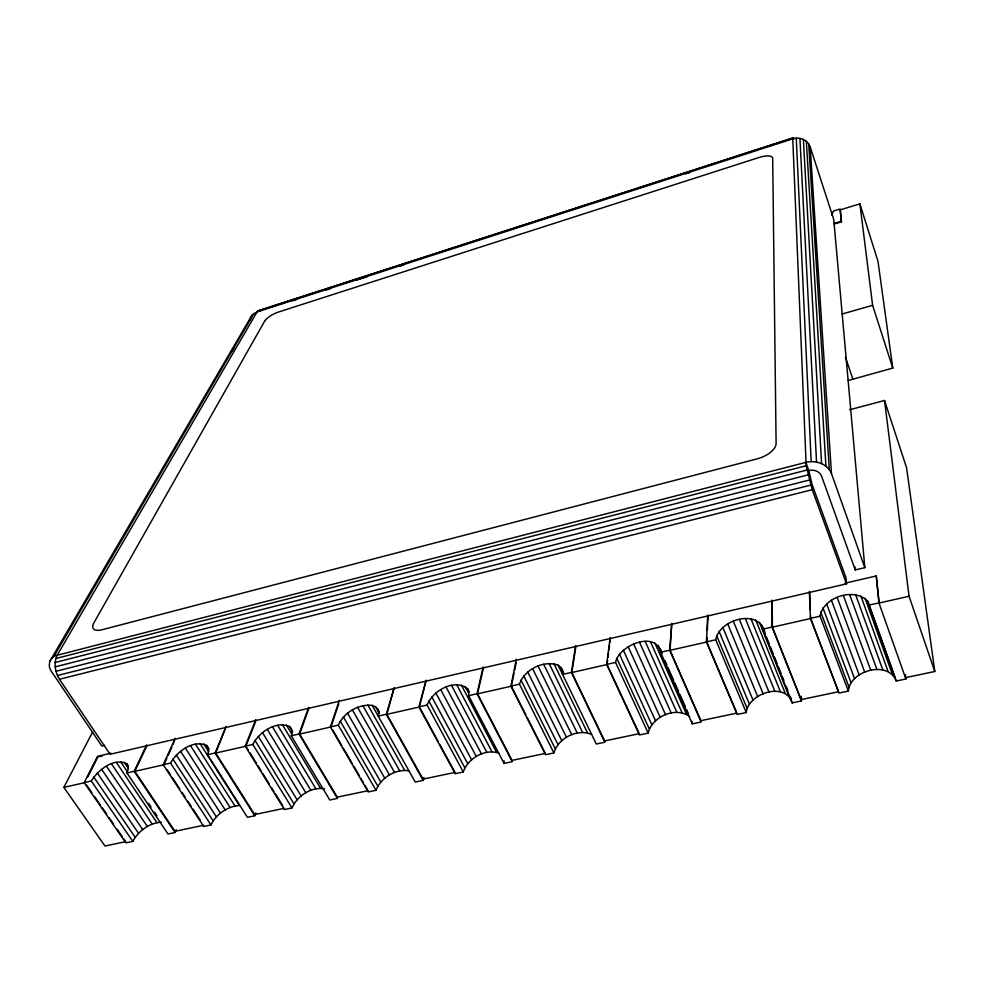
<?xml version="1.0" encoding="UTF-8"?>
<svg xmlns="http://www.w3.org/2000/svg" width="984" height="984" viewBox="0 0 984 984"><rect width="100%" height="100%" fill="white"/><g stroke="black" fill="none" stroke-linecap="round" stroke-linejoin="round"><path stroke-width="1.48" d="M483.144 667.004L477.019 693.769L512.283 761.678L504.042 763.412L504.103 760.829M801.308 696.426L801.443 700.94L792.157 702.896C785.687 681.285 748.357 693.019 746.253 712.539L737.164 714.446L706.438 641.888L707.717 614.988M706.979 637.62L706.77 641.999L670.043 650.313L700.916 720.682L736.893 713.117M707.324 630.314L707.951 617.165M504.042 763.412L468.63 695.663L468.839 691.912L467.609 688.751C454.153 678.185 432.64 690.817 427.093 705.061L463.267 771.973L455.198 773.67L418.877 706.918L426.158 680.202L419.418 706.979L386.86 714.347L422.997 779.131L454.989 772.403L439.75 744.371M610.129 637.595L606.673 664.446L639.452 734.962L648.173 733.129L615.578 662.429C618.419 645.627 655.811 629.969 660.584 652.257L692.269 723.867L701.186 721.998L669.686 650.19L671.777 623.315L670.043 650.313M792.735 137.981L806.179 465.764L812.243 489.7L846.474 583.856L110.048 754.261L59.471 679.255C55.116 672.232 53.431 662.859 57.195 655.233L257.599 311.005L792.735 137.981L793.694 138.904M809.365 591.446L810.422 618.37L838.921 693.068L848.38 691.088C850.041 670.375 888.306 659.969 896.215 681.039L905.895 678.997L905.366 674.483M575.923 646.279L571.839 672.515L604.631 740.94L639.194 733.67L607.091 664.544L607.645 660.166M608.026 657.25L608.579 652.872M608.948 649.957L609.514 645.59M609.883 642.663L610.449 638.296M805.859 462.382L808.799 470.512C813.645 469.294 819.635 471.201 821.579 476.096L855.219 569.908L864.838 567.67L831.468 473.587C827.581 463.747 815.551 459.922 805.859 462.382L57.195 655.233C49.63 656.586 46.949 665.984 51.611 671.703L101.807 746.032L104.599 745.38M848.38 691.088L820.09 616.181C823.362 596.907 854.333 586.993 867.826 601.347L894.96 677.115M516.342 659.305L510.905 686.106L545.53 754.691L553.918 752.932L519.454 684.175C524.509 669.477 543.328 659.969 558.088 665.159L596.304 744.027L604.877 742.231L571.409 672.429L575.591 645.59M308.595 707.422L299.05 734.027L337.426 798.405L329.775 800.004L291.276 735.786L292.039 732.034L291.424 728.873L289.505 726.487C275.508 720.731 259.198 732.108 252.839 744.47L245.225 746.192L284.474 809.524L291.965 807.95C297.328 795.896 311.178 786.622 324.572 788.774M511.668 684.729L514.029 673.093M514.62 670.178L516.096 662.909M250.059 320.329L251.941 315.249L256.566 312.113L792.649 138.867C799.439 136.591 807.852 139.888 810.189 146.923L833.743 219.432L864.838 567.67M527.301 717.742L545.308 753.412L512.061 760.398L477.511 693.843L483.488 667.669M746.253 712.539L715.712 639.784C719.501 618.727 760.607 607.546 765.208 633.905M408.938 770.829C395.42 768.713 380.943 777.692 376.011 790.3L368.237 791.936L330.39 726.93L338.299 725.146C343.92 712.613 358.434 703.831 372.198 705.417L415.26 782.059L423.194 780.386L423.944 777.421M648.173 733.129C651.9 716.586 675.836 706.081 689.747 716.672M255.84 812.895L254.782 815.761L247.415 817.31L207.575 754.716L208.571 750.976L208.239 747.815L206.603 745.417C192.901 739.525 177.206 751.407 170.552 763.08L163.221 764.74L203.737 826.486L210.957 824.961C216.16 814.199 227.476 806.302 239.456 805.515L199.973 743.498M423.194 780.386L386.306 714.286L393.797 688.997M386.86 714.347L394.215 687.595M553.918 752.932C558.149 738.098 577.153 728.443 591.507 734.359M176.271 829.709L175.09 832.501L167.993 833.989L126.936 772.944L128.166 769.23L128.08 766.069L126.715 763.658C113.308 757.643 98.154 770.005 91.254 781.025L84.181 782.624L125.854 842.845L132.828 841.381C138.375 830.976 149.334 822.981 161.241 822.181M330.39 726.93L339.357 700.301M331.46 725.54L338.754 703.843M368.065 790.693L337.254 797.175L299.653 734.064L308.976 708.062M463.267 771.973C467.904 758.295 485.014 748.32 498.974 753.227M245.225 746.192L255.754 719.661M248.263 750.103L245.865 746.229L255.606 721.653M207.575 754.716L215.053 753.018L226.123 726.524L215.705 753.055L254.622 814.555L284.315 808.307M163.221 764.74L175.189 738.32L173.123 744.371M164.512 763.399L166.972 757.963M168.202 755.245L171.892 747.09M203.602 825.281L174.968 831.308L134.833 771.333L147.01 745.552M126.936 772.944L134.144 771.321L146.616 744.937M87.638 777.212L97.896 756.917L102.361 755.884M84.181 782.624L97.49 756.315L110.885 753.215M123.996 839.143L125.731 841.652L104.98 846.019L63.849 787.385L92.73 731.764M53.8 656.623L253.97 313.367M232.285 350.796L233.835 348.151M49.667 661.592L251.941 315.249M831.677 215.041L833.559 211.007L840.065 209.014L841.455 221.855L834.284 224.032M848.146 380.525L892.771 368.077L877.974 261.277L859.893 203.86L840.274 209.863L841.455 221.855M257.599 311.005L793.092 137.994M292.617 300.797L297.008 299.382M326.221 289.948L330.599 288.533M356.897 280.034L367.13 276.725M399.258 266.344L403.649 264.93M685.59 173.836L689.969 172.421M834.1 223.442L841.271 221.265M842.095 314.019L872.611 305.311L859.893 203.86M849.524 409.787L884.53 400.488L906.584 467.794L934.8 671.494L905.563 677.644M55.83 658.53L806.179 465.764M55.153 662.49L806.88 470.044M55.202 666.844L807.913 474.928M55.977 671.297L809.217 480.069M57.441 675.528L810.693 485.112M59.471 679.255L812.243 489.7M845.047 583.18L876.277 575.947L879.143 603.02L909.056 596.267L934.8 671.494M291.276 735.786L299.05 734.027M386.306 714.286L378.237 716.118L378.729 712.367L377.819 709.193L375.593 706.832L372.198 705.417M418.877 706.918L427.093 705.061M468.63 695.663L477.019 693.769M510.905 686.106L519.454 684.175M571.409 672.429L562.663 674.397L562.565 670.633L561.003 667.484L558.088 665.159M606.673 664.446L615.578 662.429M660.584 652.257L669.686 650.19M706.438 641.888L715.712 639.784M761.813 625.418L762.612 629.182L772.096 627.029L771.923 600.117M810.422 618.37L820.09 616.181M867.826 601.347L869.032 605.111L878.933 602.872L876.277 575.947M63.849 787.385L84.907 782.624M134.833 771.333L163.898 764.765M215.705 753.055L245.865 746.229M299.653 734.064L330.968 726.979M477.511 693.843L511.373 686.192L525.923 714.999M571.839 672.515L607.091 664.544M810.681 618.505L838.614 691.727L801.136 699.599L772.391 627.165L810.681 618.505L810.57 615.578M258.94 310.698L260.489 311.19M86.641 785.134L91.856 792.673M94.464 796.437L100.54 805.232M102.275 807.741L106.629 814.026M109.224 817.79L113.578 824.075M117.047 829.094L122.262 836.634M91.254 781.025L132.828 841.381M93.775 777.04L135.189 837.322M97.33 773.067L138.56 833.325M101.647 769.377L142.705 829.623M106.456 766.216L147.366 826.486M111.426 763.781L152.225 824.1M116.247 762.243L156.948 822.636M126.715 763.658L128.412 766.192M124.156 762.169L128.387 768.479M120.577 761.69L127.354 771.764M148.535 803.276L151.081 807.052M154.463 812.095L157.01 815.871M134.144 771.321L175.09 832.501M167.206 769.808L170.515 774.851M172.163 777.372L179.617 788.725M182.089 792.501L185.398 797.544M187.882 801.333L191.191 806.376M192.839 808.897L200.293 820.238M172.901 759.082L213.147 820.89M170.552 763.08L210.957 824.961M176.333 755.072L216.406 816.843M180.601 751.358L220.502 813.116M185.422 748.148L225.176 809.93M190.49 745.675L230.108 807.507M195.447 744.089L234.979 805.994M206.603 745.417L209.075 749.304M203.786 743.953L208.719 751.714M215.053 753.018L254.782 815.761M249.875 752.699L256.283 763.043M257.882 765.626L261.08 770.804M262.691 773.387L269.099 783.731M271.498 787.618L273.909 791.493M275.508 794.076L282.715 805.711M252.839 744.47L291.965 807.95M255.004 740.448L293.97 803.842M258.312 736.413L297.106 799.771M262.519 732.649L301.153 795.995M267.353 729.402L305.827 792.772M272.494 726.881L310.846 790.3M277.611 725.257L315.852 788.75M282.346 724.618L320.538 788.233M289.505 726.487L292.617 731.702M286.405 725.048L291.854 734.15M332.518 729.636L341.792 745.564M343.33 748.221L352.604 764.15M354.154 766.807L359.566 776.093M361.103 778.75L363.428 782.723M364.966 785.38L367.29 789.365M338.299 725.146L376.011 790.3M343.416 717.029L380.82 782.059M340.255 721.1L377.819 786.167M347.561 713.228L384.793 778.233M352.407 709.944L389.479 774.961M357.635 707.373L394.584 772.452M362.911 705.7L399.738 770.866M367.868 705.024L404.633 770.312M377.819 709.193L379.32 711.875M375.593 706.832L379.344 713.523M420.143 708.32L438.286 741.702M428.839 700.989L464.854 767.815M431.853 696.893L467.707 763.67M435.912 693.056L471.607 759.808M440.771 689.722L476.305 756.499M446.096 687.103L481.483 753.941M451.533 685.381L486.809 752.305M456.724 684.667L491.926 751.714M461.336 685.012L496.502 752.194M467.609 688.751L469.024 691.457M465.051 686.401L468.568 693.142M520.954 680.079L555.284 748.75M523.796 675.959L557.965 744.568M527.781 672.084L561.778 740.669M532.639 668.702L566.489 737.311M538.051 666.033L571.753 734.704M543.672 664.261L577.251 733.031M549.109 663.499L582.602 732.391M554.029 663.806L587.473 732.846M561.003 667.484L563.623 672.933M616.808 658.321L649.28 728.923M619.465 654.176L651.789 724.704M623.364 650.264L655.516 720.768M628.222 646.832L660.215 717.361M633.733 644.114L665.578 714.716M639.538 642.294L671.248 712.994M645.246 641.482L676.857 712.305M654.901 643.056L686.426 714.212M650.486 641.74L682.035 712.724M660.141 648.493L661.998 652.699M658.21 645.356L661.912 653.745M665.012 660.744L666.857 664.938M668.099 667.73L673.659 680.313M674.901 683.117L678.616 691.506M679.846 694.298L685.418 706.893M686.648 709.685L688.505 713.88M707.361 643.401L736.303 711.727M719.107 631.482L749.39 704.052M716.659 635.664L747.077 708.296M722.896 627.534L753.018 700.079M727.754 624.053L757.717 696.623M733.363 621.285L763.178 693.917M739.365 619.403L769.033 692.146M745.355 618.542L774.912 691.42M750.952 618.751L780.423 691.789M755.761 620.031L785.195 693.24M766.351 636.734L769.181 643.807M770.312 646.636L773.141 653.708M774.273 656.537L777.114 663.61M778.246 666.439L781.075 673.511M782.206 676.34L783.916 680.584M786.179 686.254L787.876 690.497M790.14 696.155L791.271 698.984M762.612 629.182L792.157 702.896M759.476 622.294L788.897 695.688M772.096 627.029L801.443 700.94M820.73 612.048L848.909 686.832M822.956 607.841L851.012 682.552M826.621 603.844L854.518 678.529M831.48 600.326L859.204 675.024M837.199 597.497L864.764 672.269M843.411 595.566L870.828 670.436M849.696 594.631L876.99 669.661M855.662 594.791L882.857 669.993M860.902 596.021L888.035 671.408M869.032 605.111L896.215 681.039M865.059 598.247L892.168 673.843M878.933 602.872L905.895 678.997M845.502 357.315L852.784 378.951M872.611 305.311L892.771 368.077M691.912 721.272L692.269 723.867M884.53 400.488L909.056 596.267M808.799 470.512L811.984 484.128L846.043 577.977L846.474 583.856M854.973 566.858L855.219 569.908M810.189 146.923L831.468 473.587M808.688 143.861L829.303 469.553M806.363 141.302L825.92 466.133M803.375 139.433L821.566 463.575M799.931 138.35L816.536 462.025M796.277 138.166L811.173 461.631M809.648 592.183L810.336 609.736M801.05 696.549L801.136 699.599M772.206 600.855L772.391 627.165M264.585 321.251L93.91 622.823A17.564 7.282 -31.9 0 0 102.213 629.698L757.09 458.876A19.754 9.865 -20 0 0 776.105 443.452L772.686 158.387A14.317 5.018 -20.4 0 0 759.144 157.452L278.792 311.94A12.694 4.157 -26.8 0 0 264.585 321.251"/></g></svg>
